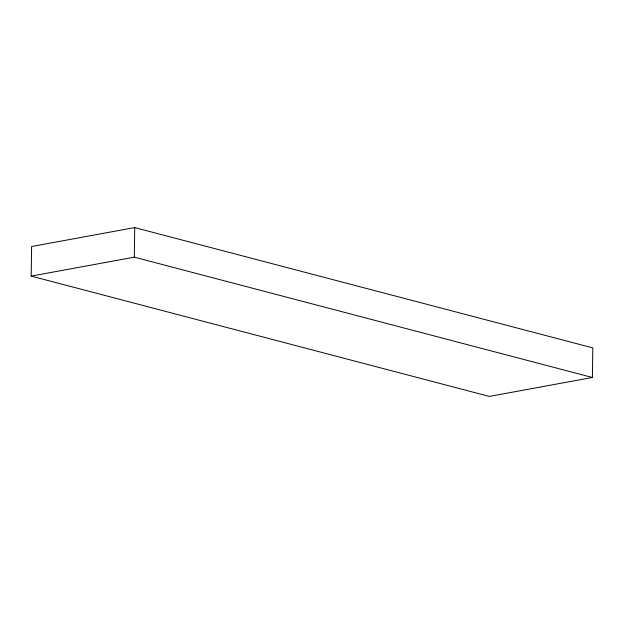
<?xml version="1.0" encoding="UTF-8"?>
<svg xmlns="http://www.w3.org/2000/svg" width="624" height="624" viewBox="0 0 624 624"><rect width="100%" height="100%" fill="white"/><g stroke="black" fill="none" stroke-linecap="round" stroke-linejoin="round"><path stroke-width="0.94" d="M31.2 276.104L31.613 246.511L134.722 227.581L592.8 347.896L592.387 377.489L489.278 396.419L31.2 276.104L134.308 257.166L592.387 377.489M134.308 257.166L134.722 227.581"/></g></svg>
